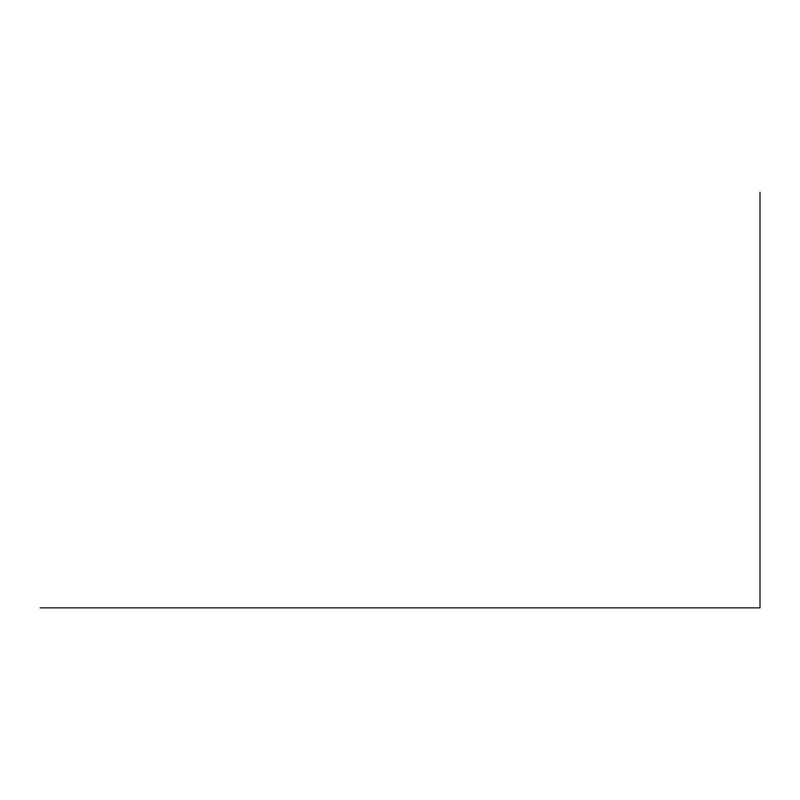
<?xml version="1.0" encoding="UTF-8"?>
<svg xmlns="http://www.w3.org/2000/svg" width="800" height="800" viewBox="0 0 800 800"><rect width="100%" height="100%" fill="white"/><g stroke="black" fill="none" stroke-linecap="round" stroke-linejoin="round"><path stroke-width="1.2" d="M40 607.87L760 607.87L760 192.13"/></g></svg>
